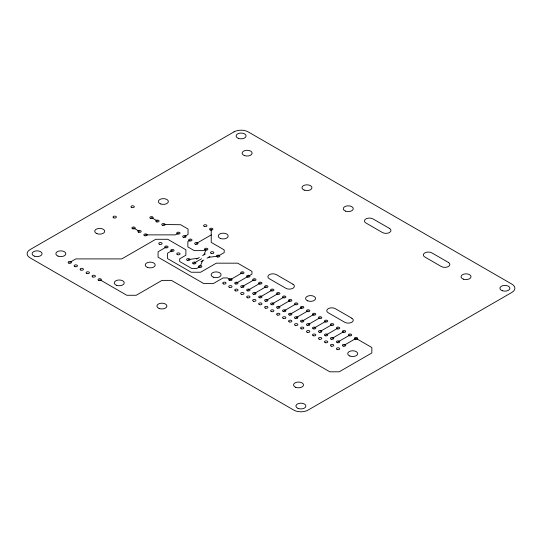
<?xml version="1.0" encoding="UTF-8"?>
<svg xmlns="http://www.w3.org/2000/svg" width="542" height="542" viewBox="0 0 542 542"><rect width="100%" height="100%" fill="white"/><g stroke="black" fill="none" stroke-linecap="round" stroke-linejoin="round"><path stroke-width="0.81" d="M204.022 254.76L206.19 249.185L203.697 250.628L194.273 250.628L187.857 246.922L187.857 241.481L190.35 240.038M202.376 260.878L200.208 266.454L196.583 268.554L191.868 268.554L179.687 261.515L179.687 258.798L185.892 255.214L185.892 249.774L167.722 239.286L155.757 239.286L121.767 258.907L75.792 258.907L69.81 262.362M178.386 233.135L175.371 234.876L145.5 234.876M166.421 246.949L158.081 251.766L158.081 257.206L203.819 283.615L213.243 283.615L223.067 277.944L227.383 277.938L230.377 279.665L242.342 272.762M184.368 236.583L188.047 234.462L188.047 229.022L180.601 224.72L163.454 224.51M172.403 250.404L167.593 253.175L167.593 258.615L191.19 272.24L200.608 272.24L216.312 263.175L237.701 263.175L251.955 271.4L251.955 274.117L236.359 283.12M196.333 243.493L211.231 234.896M196.489 259.11L199.314 257.484M202.613 255.58L205.438 253.947M194.226 263.005L201.549 258.771M200.96 261.698L203.785 260.065M207.085 258.161L209.91 256.529M242.342 286.576L254.306 279.665M248.324 290.031L260.296 283.12M254.306 293.486L266.278 286.576M260.296 296.941L272.26 290.031M266.278 300.397L278.242 293.486M272.26 303.845L284.225 296.941M278.242 307.3L290.207 300.397M284.225 310.756L296.189 303.845M290.207 314.211L302.179 307.3M296.189 317.666L308.161 310.756M302.179 321.121L314.143 314.211M308.161 324.577L320.126 317.666M314.143 328.032L326.108 321.121M320.126 331.48L332.09 324.577M326.108 334.936L338.072 328.032M332.09 338.391L344.055 331.48M338.072 341.846L350.044 334.936M344.055 345.301L356.026 338.391L371.846 347.524L371.846 352.964L339.217 371.805L329.793 371.805L171.441 280.383L162.024 280.383L136.225 295.275L126.808 295.275L99.721 279.638M188.243 259.55L197.898 258.297M208.501 257.348L218.155 256.095L224.192 252.613L224.192 249.889L211.231 242.403L211.231 229.151M151.482 217.599L157.471 221.055M133.535 227.965L139.518 231.42M234.015 131.869L30.02 249.645A9.993 5.772 0 0 0 30.02 257.809L293.852 410.131A9.993 5.772 0 0 0 307.985 410.131L511.98 292.355A9.993 5.772 0 0 0 511.98 284.191L248.148 131.869A9.993 5.772 0 0 0 234.015 131.869M389.488 228.433L372.998 218.914A5 2.886 0 0 0 365.931 218.914A5 2.886 0 0 0 365.931 222.992L382.422 232.511A5 2.886 0 0 0 389.488 232.511A5 2.886 0 0 0 389.488 228.433M448.376 262.43L431.886 252.911A5 2.886 0 0 0 424.82 252.911A5 2.886 0 0 0 424.82 256.989L441.31 266.515A5 2.886 0 0 0 448.376 266.515A5 2.886 0 0 0 448.376 262.43M292.91 284.191L276.42 274.672A5 2.886 0 0 0 269.354 274.672A5 2.886 0 0 0 269.354 278.751L285.837 288.269A5 2.886 0 0 0 292.91 288.269A5 2.886 0 0 0 292.91 284.191M351.799 318.195L335.308 308.669A5 2.886 0 0 0 328.242 308.669A5 2.886 0 0 0 328.242 312.754L344.732 322.273A5 2.886 0 0 0 351.799 322.273A5 2.886 0 0 0 351.799 318.195M355.091 339.19A1.667 0.962 0 0 0 357.686 338.459A1.667 0.962 0 0 0 355.295 337.53A1.667 0.962 0 0 0 355.091 339.19M241.407 273.554A1.667 0.962 0 0 0 244.002 272.829A1.667 0.962 0 0 0 241.617 271.894A1.667 0.962 0 0 0 241.407 273.554M247.389 277.009A1.667 0.962 0 0 0 249.984 276.284A1.667 0.962 0 0 0 247.599 275.35A1.667 0.962 0 0 0 247.389 277.009M199.273 267.253A1.667 0.962 0 0 0 201.868 266.529A1.667 0.962 0 0 0 199.483 265.594A1.667 0.962 0 0 0 199.273 267.253M193.291 263.798A1.667 0.962 0 0 0 195.886 263.073A1.667 0.962 0 0 0 193.494 262.138A1.667 0.962 0 0 0 193.291 263.798M187.308 260.343A1.667 0.962 0 0 0 189.903 259.618A1.667 0.962 0 0 0 187.512 258.683A1.667 0.962 0 0 0 187.308 260.343M205.255 249.984A1.667 0.962 0 0 0 207.85 249.252A1.667 0.962 0 0 0 205.465 248.317A1.667 0.962 0 0 0 205.255 249.984M217.322 256.928A1.667 0.962 0 0 0 219.822 256.095A1.667 0.962 0 0 0 217.322 255.262A1.667 0.962 0 0 0 217.322 256.928M150.554 218.399A1.667 0.962 0 0 0 153.149 217.667A1.667 0.962 0 0 0 150.757 216.739A1.667 0.962 0 0 0 150.554 218.399M156.638 221.888A1.667 0.962 0 0 0 159.131 221.055A1.667 0.962 0 0 0 156.638 220.221A1.667 0.962 0 0 0 156.638 221.888M162.62 225.343A1.667 0.962 0 0 0 165.12 224.51A1.667 0.962 0 0 0 162.62 223.677A1.667 0.962 0 0 0 162.62 225.343M132.702 228.799A1.667 0.962 0 0 0 135.202 227.965A1.667 0.962 0 0 0 132.702 227.132A1.667 0.962 0 0 0 132.702 228.799M144.667 235.709A1.667 0.962 0 0 0 147.167 234.876A1.667 0.962 0 0 0 144.667 234.042A1.667 0.962 0 0 0 144.667 235.709M138.583 232.213A1.667 0.962 0 0 0 141.177 231.488A1.667 0.962 0 0 0 138.793 230.553A1.667 0.962 0 0 0 138.583 232.213M195.405 244.293A1.667 0.962 0 0 0 197.999 243.561A1.667 0.962 0 0 0 195.608 242.633A1.667 0.962 0 0 0 195.405 244.293M189.517 240.872A1.667 0.962 0 0 0 192.017 240.038A1.667 0.962 0 0 0 189.517 239.205A1.667 0.962 0 0 0 189.517 240.872M183.433 237.382A1.667 0.962 0 0 0 186.028 236.658A1.667 0.962 0 0 0 183.643 235.723A1.667 0.962 0 0 0 183.433 237.382M177.552 233.961A1.667 0.962 0 0 0 180.052 233.135A1.667 0.962 0 0 0 177.552 232.301A1.667 0.962 0 0 0 177.552 233.961M165.486 247.748A1.667 0.962 0 0 0 168.081 247.017A1.667 0.962 0 0 0 165.689 246.082A1.667 0.962 0 0 0 165.486 247.748M177.451 254.652A1.667 0.962 0 0 0 180.046 253.927A1.667 0.962 0 0 0 177.654 252.992A1.667 0.962 0 0 0 177.451 254.652M171.57 251.237A1.667 0.962 0 0 0 174.07 250.404A1.667 0.962 0 0 0 171.57 249.571A1.667 0.962 0 0 0 171.57 251.237M349.109 335.735A1.667 0.962 0 0 0 351.704 335.003A1.667 0.962 0 0 0 349.312 334.075A1.667 0.962 0 0 0 349.109 335.735M343.127 332.28A1.667 0.962 0 0 0 345.721 331.555A1.667 0.962 0 0 0 343.33 330.62A1.667 0.962 0 0 0 343.127 332.28M337.239 328.865A1.667 0.962 0 0 0 339.739 328.032A1.667 0.962 0 0 0 337.239 327.199A1.667 0.962 0 0 0 337.239 328.865M331.155 325.369A1.667 0.962 0 0 0 333.75 324.644A1.667 0.962 0 0 0 331.365 323.709A1.667 0.962 0 0 0 331.155 325.369M325.173 321.914A1.667 0.962 0 0 0 327.768 321.189A1.667 0.962 0 0 0 325.383 320.254A1.667 0.962 0 0 0 325.173 321.914M319.191 318.466A1.667 0.962 0 0 0 321.785 317.734A1.667 0.962 0 0 0 319.394 316.799A1.667 0.962 0 0 0 319.191 318.466M313.208 315.01A1.667 0.962 0 0 0 315.803 314.279A1.667 0.962 0 0 0 313.411 313.344A1.667 0.962 0 0 0 313.208 315.01M307.226 311.555A1.667 0.962 0 0 0 309.821 310.823A1.667 0.962 0 0 0 307.429 309.895A1.667 0.962 0 0 0 307.226 311.555M301.244 308.1A1.667 0.962 0 0 0 303.838 307.368A1.667 0.962 0 0 0 301.447 306.44A1.667 0.962 0 0 0 301.244 308.1M295.261 304.645A1.667 0.962 0 0 0 297.856 303.92A1.667 0.962 0 0 0 295.465 302.985A1.667 0.962 0 0 0 295.261 304.645M289.272 301.189A1.667 0.962 0 0 0 291.867 300.464A1.667 0.962 0 0 0 289.482 299.53A1.667 0.962 0 0 0 289.272 301.189M283.29 297.734A1.667 0.962 0 0 0 285.885 297.009A1.667 0.962 0 0 0 283.5 296.074A1.667 0.962 0 0 0 283.29 297.734M277.308 294.279A1.667 0.962 0 0 0 279.902 293.554A1.667 0.962 0 0 0 277.518 292.619A1.667 0.962 0 0 0 277.308 294.279M271.325 290.83A1.667 0.962 0 0 0 273.92 290.099A1.667 0.962 0 0 0 271.528 289.164A1.667 0.962 0 0 0 271.325 290.83M265.343 287.375A1.667 0.962 0 0 0 267.938 286.643A1.667 0.962 0 0 0 265.546 285.709A1.667 0.962 0 0 0 265.343 287.375M259.462 283.954A1.667 0.962 0 0 0 261.955 283.12A1.667 0.962 0 0 0 259.462 282.287A1.667 0.962 0 0 0 259.462 283.954M253.378 280.465A1.667 0.962 0 0 0 255.973 279.733A1.667 0.962 0 0 0 253.581 278.805A1.667 0.962 0 0 0 253.378 280.465M210.398 229.984A1.667 0.962 0 0 0 212.898 229.151A1.667 0.962 0 0 0 210.398 228.317A1.667 0.962 0 0 0 210.398 229.984M229.442 280.465A1.667 0.962 0 0 0 232.037 279.733A1.667 0.962 0 0 0 229.645 278.805A1.667 0.962 0 0 0 229.442 280.465M343.127 346.101A1.667 0.962 0 0 0 345.721 345.369A1.667 0.962 0 0 0 343.33 344.434A1.667 0.962 0 0 0 343.127 346.101M337.239 342.68A1.667 0.962 0 0 0 339.739 341.846A1.667 0.962 0 0 0 337.239 341.013A1.667 0.962 0 0 0 337.239 342.68M331.155 339.19A1.667 0.962 0 0 0 333.75 338.459A1.667 0.962 0 0 0 331.365 337.53A1.667 0.962 0 0 0 331.155 339.19M325.275 335.769A1.667 0.962 0 0 0 327.774 334.936A1.667 0.962 0 0 0 325.275 334.102A1.667 0.962 0 0 0 325.275 335.769M319.292 332.314A1.667 0.962 0 0 0 321.792 331.48A1.667 0.962 0 0 0 319.292 330.654A1.667 0.962 0 0 0 319.292 332.314M313.208 328.825A1.667 0.962 0 0 0 315.803 328.1A1.667 0.962 0 0 0 313.411 327.165A1.667 0.962 0 0 0 313.208 328.825M307.226 325.369A1.667 0.962 0 0 0 309.821 324.644A1.667 0.962 0 0 0 307.429 323.709A1.667 0.962 0 0 0 307.226 325.369M301.244 321.914A1.667 0.962 0 0 0 303.838 321.189A1.667 0.962 0 0 0 301.447 320.254A1.667 0.962 0 0 0 301.244 321.914M295.261 318.466A1.667 0.962 0 0 0 297.856 317.734A1.667 0.962 0 0 0 295.465 316.799A1.667 0.962 0 0 0 295.261 318.466M289.272 315.01A1.667 0.962 0 0 0 291.867 314.279A1.667 0.962 0 0 0 289.482 313.344A1.667 0.962 0 0 0 289.272 315.01M283.29 311.555A1.667 0.962 0 0 0 285.885 310.823A1.667 0.962 0 0 0 283.5 309.895A1.667 0.962 0 0 0 283.29 311.555M277.308 308.1A1.667 0.962 0 0 0 279.902 307.368A1.667 0.962 0 0 0 277.518 306.44A1.667 0.962 0 0 0 277.308 308.1M271.325 304.645A1.667 0.962 0 0 0 273.92 303.92A1.667 0.962 0 0 0 271.528 302.985A1.667 0.962 0 0 0 271.325 304.645M265.343 301.189A1.667 0.962 0 0 0 267.938 300.464A1.667 0.962 0 0 0 265.546 299.53A1.667 0.962 0 0 0 265.343 301.189M259.361 297.734A1.667 0.962 0 0 0 261.955 297.009A1.667 0.962 0 0 0 259.564 296.074A1.667 0.962 0 0 0 259.361 297.734M253.378 294.279A1.667 0.962 0 0 0 255.973 293.554A1.667 0.962 0 0 0 253.581 292.619A1.667 0.962 0 0 0 253.378 294.279M247.389 290.83A1.667 0.962 0 0 0 249.984 290.099A1.667 0.962 0 0 0 247.599 289.164A1.667 0.962 0 0 0 247.389 290.83M241.407 287.375A1.667 0.962 0 0 0 244.002 286.643A1.667 0.962 0 0 0 241.617 285.709A1.667 0.962 0 0 0 241.407 287.375M235.424 283.92A1.667 0.962 0 0 0 238.019 283.188A1.667 0.962 0 0 0 235.635 282.26A1.667 0.962 0 0 0 235.424 283.92M229.442 287.375A1.667 0.962 0 0 0 232.037 286.643A1.667 0.962 0 0 0 229.645 285.709A1.667 0.962 0 0 0 229.442 287.375M235.424 290.83A1.667 0.962 0 0 0 238.019 290.099A1.667 0.962 0 0 0 235.635 289.164A1.667 0.962 0 0 0 235.424 290.83M241.508 294.32A1.667 0.962 0 0 0 244.008 293.486A1.667 0.962 0 0 0 241.508 292.653A1.667 0.962 0 0 0 241.508 294.32M247.491 297.775A1.667 0.962 0 0 0 249.991 296.941A1.667 0.962 0 0 0 247.491 296.108A1.667 0.962 0 0 0 247.491 297.775M253.473 301.23A1.667 0.962 0 0 0 255.973 300.397A1.667 0.962 0 0 0 253.473 299.563A1.667 0.962 0 0 0 253.473 301.23M259.361 304.645A1.667 0.962 0 0 0 261.955 303.92A1.667 0.962 0 0 0 259.564 302.985A1.667 0.962 0 0 0 259.361 304.645M265.445 308.134A1.667 0.962 0 0 0 267.944 307.3A1.667 0.962 0 0 0 265.445 306.467A1.667 0.962 0 0 0 265.445 308.134M271.325 311.555A1.667 0.962 0 0 0 273.92 310.823A1.667 0.962 0 0 0 271.528 309.895A1.667 0.962 0 0 0 271.325 311.555M277.308 315.01A1.667 0.962 0 0 0 279.902 314.279A1.667 0.962 0 0 0 277.518 313.344A1.667 0.962 0 0 0 277.308 315.01M283.29 318.466A1.667 0.962 0 0 0 285.885 317.734A1.667 0.962 0 0 0 283.5 316.799A1.667 0.962 0 0 0 283.29 318.466M289.272 321.914A1.667 0.962 0 0 0 291.867 321.189A1.667 0.962 0 0 0 289.482 320.254A1.667 0.962 0 0 0 289.272 321.914M295.261 325.369A1.667 0.962 0 0 0 297.856 324.644A1.667 0.962 0 0 0 295.465 323.709A1.667 0.962 0 0 0 295.261 325.369M301.244 328.825A1.667 0.962 0 0 0 303.838 328.1A1.667 0.962 0 0 0 301.447 327.165A1.667 0.962 0 0 0 301.244 328.825M307.226 332.28A1.667 0.962 0 0 0 309.821 331.555A1.667 0.962 0 0 0 307.429 330.62A1.667 0.962 0 0 0 307.226 332.28M313.208 335.735A1.667 0.962 0 0 0 315.803 335.003A1.667 0.962 0 0 0 313.411 334.075A1.667 0.962 0 0 0 313.208 335.735M319.191 339.19A1.667 0.962 0 0 0 321.785 338.459A1.667 0.962 0 0 0 319.394 337.53A1.667 0.962 0 0 0 319.191 339.19M325.275 342.68A1.667 0.962 0 0 0 327.774 341.846A1.667 0.962 0 0 0 325.275 341.013A1.667 0.962 0 0 0 325.275 342.68M331.257 346.135A1.667 0.962 0 0 0 333.757 345.301A1.667 0.962 0 0 0 331.257 344.468A1.667 0.962 0 0 0 331.257 346.135M337.239 349.59A1.667 0.962 0 0 0 339.739 348.757A1.667 0.962 0 0 0 337.239 347.923A1.667 0.962 0 0 0 337.239 349.59M98.786 280.431A1.667 0.962 0 0 0 101.381 279.706A1.667 0.962 0 0 0 98.996 278.771A1.667 0.962 0 0 0 98.786 280.431M86.822 273.52A1.667 0.962 0 0 0 89.416 272.795A1.667 0.962 0 0 0 87.032 271.86A1.667 0.962 0 0 0 86.822 273.52M80.839 270.072A1.667 0.962 0 0 0 83.434 269.34A1.667 0.962 0 0 0 81.043 268.405A1.667 0.962 0 0 0 80.839 270.072M68.875 263.161A1.667 0.962 0 0 0 71.469 262.43A1.667 0.962 0 0 0 69.078 261.501A1.667 0.962 0 0 0 68.875 263.161M204.415 226.529A1.667 0.962 0 0 0 206.915 225.696A1.667 0.962 0 0 0 204.415 224.862A1.667 0.962 0 0 0 204.415 226.529M74.959 266.65A1.667 0.962 0 0 0 77.459 265.817A1.667 0.962 0 0 0 74.959 264.984A1.667 0.962 0 0 0 74.959 266.65M92.804 276.976A1.667 0.962 0 0 0 95.399 276.251A1.667 0.962 0 0 0 93.014 275.316A1.667 0.962 0 0 0 92.804 276.976M223.46 283.92A1.667 0.962 0 0 0 226.055 283.188A1.667 0.962 0 0 0 223.663 282.26A1.667 0.962 0 0 0 223.46 283.92M159.605 244.327A1.667 0.962 0 0 0 162.099 243.493A1.667 0.962 0 0 0 159.605 242.66A1.667 0.962 0 0 0 159.605 244.327M113.759 217.877A1.667 0.962 0 0 0 116.354 217.152A1.667 0.962 0 0 0 113.962 216.217A1.667 0.962 0 0 0 113.759 217.877M131.706 207.518A1.667 0.962 0 0 0 134.301 206.787A1.667 0.962 0 0 0 131.909 205.858A1.667 0.962 0 0 0 131.706 207.518M211.238 253.439A1.667 0.962 0 0 0 213.833 252.708A1.667 0.962 0 0 0 211.448 251.773A1.667 0.962 0 0 0 211.238 253.439M349.902 356.033A5 2.886 0 0 0 357.686 353.851A5 2.886 0 0 0 350.518 351.053A5 2.886 0 0 0 349.902 356.033M295.722 387.32A5 2.886 0 0 0 303.506 385.132A5 2.886 0 0 0 296.338 382.334A5 2.886 0 0 0 295.722 387.32M159.118 308.452A5 2.886 0 0 0 166.902 306.264A5 2.886 0 0 0 159.734 303.466A5 2.886 0 0 0 159.118 308.452M213.304 277.165A5 2.886 0 0 0 221.089 274.984A5 2.886 0 0 0 213.921 272.186A5 2.886 0 0 0 213.304 277.165M147.702 267.497A5 2.886 0 0 0 155.202 265.004A5 2.886 0 0 0 147.702 262.504A5 2.886 0 0 0 147.702 267.497M116.747 285.37A5 2.886 0 0 0 124.247 282.87A5 2.886 0 0 0 116.747 280.37A5 2.886 0 0 0 116.747 285.37M96.923 233.663A5 2.886 0 0 0 104.708 231.481A5 2.886 0 0 0 97.54 228.677A5 2.886 0 0 0 96.923 233.663M58.028 256.115A5 2.886 0 0 0 65.819 253.934A5 2.886 0 0 0 58.651 251.136A5 2.886 0 0 0 58.028 256.115M160.866 204.009A5 2.886 0 0 0 168.359 201.516A5 2.886 0 0 0 160.866 199.016A5 2.886 0 0 0 160.866 204.009M220.398 238.446A5 2.886 0 0 0 228.182 236.265A5 2.886 0 0 0 221.014 233.46A5 2.886 0 0 0 220.398 238.446M304.164 190.086A5 2.886 0 0 0 311.948 187.905A5 2.886 0 0 0 304.78 185.1A5 2.886 0 0 0 304.164 190.086M244.327 155.54A5 2.886 0 0 0 252.118 153.359A5 2.886 0 0 0 244.95 150.554A5 2.886 0 0 0 244.327 155.54M463.546 279.211A5 2.886 0 0 0 471.045 276.711A5 2.886 0 0 0 463.546 274.211A5 2.886 0 0 0 463.546 279.211M345.464 211.102A5 2.886 0 0 0 353.248 208.921A5 2.886 0 0 0 346.081 206.116A5 2.886 0 0 0 345.464 211.102M307.775 300.864A5 2.886 0 0 0 315.559 298.676A5 2.886 0 0 0 308.391 295.878A5 2.886 0 0 0 307.775 300.864M238.284 138.339A5 2.886 0 0 0 246.068 136.157A5 2.886 0 0 0 238.9 133.359A5 2.886 0 0 0 238.284 138.339M502.414 290.769A5 2.886 0 0 0 509.907 288.269A5 2.886 0 0 0 502.414 285.776A5 2.886 0 0 0 502.414 290.769M298.114 408.438A5 2.886 0 0 0 305.898 406.256A5 2.886 0 0 0 298.73 403.451A5 2.886 0 0 0 298.114 408.438M34.288 256.115A5 2.886 0 0 0 42.073 253.934A5 2.886 0 0 0 34.905 251.136A5 2.886 0 0 0 34.288 256.115"/></g></svg>
